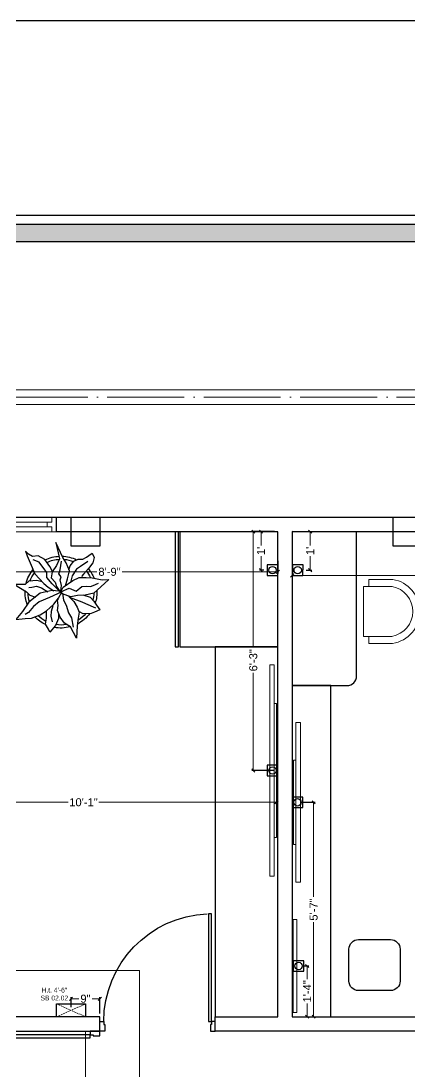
# Model space of a CAD drawing. Header units: millimetres. Extents: x 56222 to 3066687, y -650199 to -121287.
# Drawn here: x 149540 to 149661.3, y -179709.5 to -179381.5 of the extents above; entities that cross this region are included whole.
import ezdxf

# ---------------------------------------------------------------- set-up
doc = ezdxf.new("R2010")
doc.units = ezdxf.units.MM
doc.header["$MEASUREMENT"] = 0
doc.header["$PDMODE"] = 35
for name, pattern in [('ACAD_ISO04W100', [30, 24, -3, 0, -3]), ('DASHED', [0.75, 0.5, -0.25]), ('DASHED2', [0.375, 0.25, -0.125])]:
    doc.linetypes.add(name, pattern=pattern)
doc.layers.get('Defpoints').update_dxf_attribs({"color": 220})
for name, color, linetype in [('AR DOOR', 40, 'Continuous'), ('AR ELE-5', 134, 'Continuous'), ('GROUND FLOOR  ( Text )', 251, 'Continuous')]:
    doc.layers.add(name, color=color, linetype=linetype)
for name, color, linetype, lineweight in [('COLUMN', 1, 'Continuous', 30), ('dim05', 1, 'Continuous', 13), ('el', 7, 'Continuous', 20), ('ELEC-wires', 1, 'DASHED2', 13), ('Electrical', 84, 'Continuous', 30), ('ELEVATION ( SPIRAL STAIR )', 250, 'Continuous', 9), ('FURNITURE', 32, 'Continuous', 9), ('GROUND FLOOR', 7, 'Continuous', 9), ('NAME PLATE', 7, 'Continuous', 25), ('SECOND FLOOR', 7, 'Continuous', 9), ('SECOND FLOOR  ( PLINE )', 251, 'Continuous', 30), ('wall', 7, 'Continuous', 30), ('XX~SLAB ( BEAM )~ ( DIM )', 7, 'Continuous', 9)]:
    doc.layers.add(name, color=color, linetype=linetype, lineweight=lineweight)
doc.layers.add('XX~SLAB ( PLINE )', color=251, linetype='Continuous', plot=False)
doc.styles.add('Arial', font='arial.ttf')
doc.styles.get("Standard").update_dxf_attribs({"font": 'arial.ttf', "height": 6})
doc.dimstyles.new('ISO-25', dxfattribs={"dimtxt": 2.5, "dimasz": 1, "dimexe": 0.5, "dimexo": 1, "dimtad": 0, "dimdec": 1, "dimlunit": 4, "dimtxsty": 'Standard', "dimblk": 'OBLIQUE', "dimcen": 2.5, "dimclrd": 1, "dimclre": 1, "dimclrt": 5, "dimadec": 0, "dimazin": 0, "dimtfac": 1, "dimtdec": 1, "dimtmove": 0, "dimatfit": 3, "dimfxl": 1, "dimlwd": -1, "dimarcsym": 0})

# ---------------------------------------------------------------- blocks, each defined once
blk = doc.blocks.new('LAYOUT FILE')
at = {"layer": 'NAME PLATE', "true_color": 0xd39e00}
h = blk.add_hatch(color=42, dxfattribs=at)
h.paths.add_polyline_path([(3346889.83, -513806.18), (3346889.83, -514260.7), (3347535.56, -514260.7), (3347535.56, -513806.18)])
h.paths.add_polyline_path([(3346894.36, -513810.71), (3347531.03, -513810.71), (3347531.03, -514256.17), (3346894.36, -514256.17)], flags=16)
at = {"layer": 'NAME PLATE', "color": 42, "true_color": 0xd39e00}
for points in [[(3346887.56, -513803.91), (3347537.83, -513803.91), (3347537.83, -514262.96), (3346887.56, -514262.96)], [(3346889.83, -513806.18), (3347535.56, -513806.18), (3347535.56, -514260.7), (3346889.83, -514260.7)], [(3346894.36, -513810.71), (3347531.03, -513810.71), (3347531.03, -514256.17), (3346894.36, -514256.17)]]:
    blk.add_lwpolyline(points, close=True, dxfattribs=at)
blk = doc.blocks.new('*U255')
for points in [[(0, 0), (0, 1120), (-30, 1120), (-30, 0)], [(40, 0), (0, 0), (0, -30), (-10, -30), (-10, -100), (40, -100)], [(-1160, 0), (-1120, 0), (-1120, -30), (-1110, -30), (-1110, -100), (-1160, -100)]]:
    blk.add_lwpolyline(points, close=True)
at = {"layer": 'AR ELE-5', "linetype": 'ByBlock', "ltscale": 15}
blk.add_arc((2, -1), 1122, 92.373, 179.9653, dxfattribs=at)
blk = doc.blocks.new('*U256')
for points in [[(-1160, 0), (-1120, 0), (-1120, 30), (-1110, 30), (-1110, 100), (-1160, 100)], [(0, 0), (0, -1120), (-30, -1120), (-30, 0)], [(40, 0), (0, 0), (0, 30), (-10, 30), (-10, 100), (40, 100)]]:
    blk.add_lwpolyline(points, close=True)
at = {"layer": 'AR ELE-5', "linetype": 'ByBlock', "ltscale": 15}
blk.add_arc((2, 1), 1122, 180.0347, 267.627, dxfattribs=at)
blk = doc.blocks.new('ARPLS010')
at = {"linetype": 'ByBlock'}
for p, q in [((0.121, 0.605), (-0.013, 0.459)), ((0.179, 0.666), (0.121, 0.605)), ((0.174, 0.573), (0.179, 0.666)), ((-0.278, 0.467), (-0.295, 0.42)), ((-0.248, 0.54), (-0.278, 0.467)), ((-0.182, 0.493), (-0.248, 0.54)), ((-0.222, 0.484), (-0.164, 0.347)), ((-0.125, 0.459), (-0.182, 0.493)), ((-0.072, 0.404), (-0.125, 0.459)), ((-0.013, 0.459), (-0.044, 0.336)), ((0.077, 0.412), (0.091, 0.447)), ((0.091, 0.447), (0.125, 0.522)), ((0.2, 0.432), (0.174, 0.573)), ((0.409, 0.44), (0.33, 0.38)), ((0.484, 0.459), (0.409, 0.44)), ((0.542, 0.434), (0.484, 0.459)), ((-0.295, 0.42), (-0.302, 0.309)), ((-0.302, 0.309), (-0.276, 0.258)), ((-0.164, 0.347), (-0.139, 0.295)), ((-0.139, 0.295), (-0.08, 0.131)), ((-0.038, 0.302), (-0.072, 0.404)), ((-0.044, 0.336), (-0.049, 0.232)), ((0.082, 0.358), (0.077, 0.412)), ((0.08, 0.288), (0.082, 0.358)), ((0.203, 0.352), (0.2, 0.432)), ((0.204, 0.254), (0.203, 0.352)), ((0.252, 0.313), (0.216, 0.287)), ((0.33, 0.38), (0.252, 0.313)), ((0.425, 0.373), (0.356, 0.269)), ((0.459, 0.303), (0.485, 0.354)), ((0.459, 0.236), (0.459, 0.303)), ((0.485, 0.354), (0.533, 0.42)), ((0.533, 0.42), (0.542, 0.434)), ((-0.469, 0.226), (-0.643, 0.216)), ((-0.643, 0.216), (-0.485, 0.134)), ((-0.359, 0.148), (-0.49, 0.172)), ((-0.362, 0.24), (-0.469, 0.226)), ((-0.278, 0.254), (-0.362, 0.24)), ((-0.287, 0.106), (-0.359, 0.148)), ((-0.21, 0.227), (-0.278, 0.254)), ((-0.132, 0.18), (-0.21, 0.227)), ((-0.063, 0.111), (-0.132, 0.18)), ((-0.049, 0.232), (-0.065, 0.135)), ((0.015, 0.209), (0.08, 0.288)), ((0.056, 0.114), (0.015, 0.209)), ((0.068, 0.032), (0.16, 0.165)), ((0.227, 0.157), (0.132, 0.131)), ((0.16, 0.165), (0.204, 0.254)), ((0.318, 0.213), (0.227, 0.157)), ((0.356, 0.269), (0.318, 0.213)), ((0.368, 0.128), (0.432, 0.176)), ((0.432, 0.176), (0.459, 0.236)), ((-0.485, 0.134), (-0.433, 0.051)), ((-0.433, 0.051), (-0.349, -0.011)), ((-0.18, 0.073), (-0.287, 0.106)), ((-0.111, 0.036), (-0.18, 0.073)), ((-0.013, 0.022), (-0.111, 0.036)), ((-0.084, -0.034), (0.007, 0.018)), ((0.003, 0.011), (-0.076, -0.16)), ((-0.065, 0.135), (-0.024, 0.018)), ((-0.024, 0.018), (0.009, 0.005)), ((0.006, -0.002), (0.068, 0.032)), ((0.007, 0.018), (0.02, -0.121)), ((0.009, 0.005), (0.056, 0.114)), ((0.017, -0.002), (0.091, 0.009)), ((0.088, 0.065), (0.187, 0.091)), ((0.091, 0.009), (0.173, -0.011)), ((0.173, -0.011), (0.212, 0.004)), ((0.187, 0.091), (0.297, 0.116)), ((0.212, 0.004), (0.252, -0.03)), ((0.297, 0.116), (0.408, 0.071)), ((0.309, 0.109), (0.368, 0.128)), ((0.309, -0.01), (0.43, 0.006)), ((0.408, 0.071), (0.482, 0.024)), ((0.482, 0.024), (0.689, -0.072)), ((-0.464, -0.073), (-0.558, -0.152)), ((-0.366, -0.036), (-0.464, -0.073)), ((-0.336, -0.142), (-0.413, -0.121)), ((-0.306, -0.033), (-0.366, -0.036)), ((-0.349, -0.011), (-0.256, -0.05)), ((-0.269, -0.135), (-0.336, -0.142)), ((-0.193, -0.113), (-0.269, -0.135)), ((-0.259, -0.2), (-0.168, -0.1)), ((-0.256, -0.05), (-0.185, -0.038)), ((-0.185, -0.038), (-0.114, -0.046)), ((-0.168, -0.1), (-0.084, -0.034)), ((-0.114, -0.046), (-0.093, -0.036)), ((0.02, -0.121), (-0.017, -0.291)), ((0.01, -0.014), (0.017, -0.002)), ((0.078, -0.064), (0.01, -0.014)), ((0.016, -0.023), (0.116, -0.122)), ((0.07, -0.179), (0.018, -0.1)), ((0.138, -0.083), (0.078, -0.064)), ((0.116, -0.122), (0.201, -0.195)), ((0.197, -0.135), (0.138, -0.083)), ((0.283, -0.123), (0.197, -0.135)), ((0.252, -0.03), (0.309, -0.01)), ((0.277, -0.114), (0.357, -0.156)), ((0.37, -0.064), (0.283, -0.123)), ((0.462, -0.021), (0.37, -0.064)), ((0.689, -0.072), (0.462, -0.021)), ((-0.558, -0.152), (-0.517, -0.172)), ((-0.517, -0.172), (-0.447, -0.216)), ((-0.447, -0.216), (-0.363, -0.202)), ((-0.363, -0.202), (-0.263, -0.2)), ((-0.363, -0.408), (-0.318, -0.29)), ((-0.318, -0.29), (-0.259, -0.2)), ((-0.017, -0.291), (-0.141, -0.446)), ((-0.076, -0.16), (-0.138, -0.304)), ((0.059, -0.27), (0.005, -0.185)), ((0.08, -0.342), (0.059, -0.27)), ((0.121, -0.239), (0.07, -0.179)), ((0.184, -0.299), (0.121, -0.239)), ((0.141, -0.261), (0.16, -0.336)), ((0.201, -0.195), (0.272, -0.198)), ((0.272, -0.198), (0.311, -0.225)), ((0.311, -0.225), (0.415, -0.304)), ((0.357, -0.156), (0.455, -0.226)), ((0.455, -0.226), (0.503, -0.317)), ((-0.368, -0.496), (-0.363, -0.408)), ((-0.199, -0.38), (-0.287, -0.45)), ((-0.138, -0.304), (-0.199, -0.38)), ((-0.042, -0.432), (-0.071, -0.352)), ((0.002, -0.48), (-0.042, -0.432)), ((0.064, -0.446), (0.066, -0.407)), ((0.066, -0.407), (0.08, -0.342)), ((0.16, -0.336), (0.15, -0.445)), ((0.252, -0.362), (0.184, -0.299)), ((0.376, -0.416), (0.252, -0.362)), ((0.502, -0.472), (0.376, -0.416)), ((0.415, -0.304), (0.447, -0.388)), ((0.503, -0.317), (0.494, -0.398)), ((0.494, -0.398), (0.528, -0.452)), ((-0.382, -0.625), (-0.368, -0.496)), ((-0.269, -0.533), (-0.382, -0.625)), ((-0.287, -0.45), (-0.314, -0.498)), ((-0.141, -0.446), (-0.269, -0.533)), ((0.104, -0.646), (0.002, -0.48)), ((0.106, -0.5), (0.104, -0.646)), ((0.15, -0.445), (0.106, -0.5)), ((0.567, -0.494), (0.502, -0.472)), ((0.528, -0.452), (0.567, -0.494))]:
    blk.add_line(p, q, dxfattribs=at)
for radius, start, end in [(0.5, 87.2367, 107.9154), (0.458, 91.6596, 104.0784), (0.5, 49.0791, 67.0324), (0.5, 126.2799, 152.7042), (0.458, 130.7647, 148.9789), (0.458, 49.8461, 63.9764), (0.458, 5.0517, 21.9108), (0.5, 1.3782, 25.7565), (0.5, 164.9216, 191.0302), (0.458, 169.9629, 188.6517), (0.458, 334.5625, 357.1532), (0.5, 333.6991, 357.5577), (0.5, 205.1623, 226.3204), (0.458, 207.232, 224.0819), (0.458, 252.8522, 267.711), (0.5, 283.5324, 308.8712), (0.458, 289.266, 306.1107), (0.5, 249.553, 272.4234)]:
    blk.add_arc((0, 0), radius, start, end, dxfattribs=at)
blk = doc.blocks.new('6616')
at = {"color": 242, "linetype": 'DASHED', "true_color": 0xcd2027}
for p, q in [((386784.79, -36915.77), (386775.78, -36911.78)), ((386784.79, -36911.78), (386775.78, -36915.77))]:
    blk.add_line(p, q, dxfattribs=at)
at = {"layer": 'ELEC-wires', "color": 5, "linetype": 'ByBlock', "lineweight": 30, "ltscale": 4}
blk.add_lwpolyline([(386775.78, -36911.78), (386784.79, -36911.78), (386784.79, -36915.77), (386775.78, -36915.77)], close=True, dxfattribs=at)
blk = doc.blocks.new('_Oblique')
at = {"layer": 'wall', "color": 0, "lineweight": -2}
blk.add_line((-0.5, -0.5), (0.5, 0.5), dxfattribs=at)
blk = doc.blocks.new('*D1141')
at = {"layer": 'Defpoints', "color": 0, "lineweight": 30, "transparency": 16777216}
for p in [(149564.59, -179686.91), (149555.59, -179690.52, -0.13), (149564.59, -179692.51, -0.13)]:
    blk.add_point(p, dxfattribs=at)
at = {"layer": 'dim05', "color": 1, "linetype": 'Continuous', "lineweight": -2, "transparency": 16777216}
for p, q in [((149555.59, -179689.52), (149555.59, -179686.41)), ((149564.59, -179691.51), (149564.59, -179686.41))]:
    blk.add_line(p, q, dxfattribs=at)
at = {"layer": 'dim05', "color": 1, "linetype": 'Continuous', "transparency": 16777216}
for p, q in [((149555.59, -179686.91), (149558.03, -179686.91)), ((149564.59, -179686.91), (149562.15, -179686.91))]:
    blk.add_line(p, q, dxfattribs=at)
at = {"layer": 'dim05', "color": 1, "transparency": 16777216, "rotation": 180}
blk.add_blockref('_Oblique', (149555.59, -179686.91), dxfattribs=at)
at = {"layer": 'dim05', "color": 1, "transparency": 16777216}
blk.add_blockref('_Oblique', (149564.59, -179686.91), dxfattribs=at)
at = {"layer": 'dim05', "color": 5, "lineweight": 25, "transparency": 16777216, "insert": (149560.09, -179686.91), "char_height": 2.5, "attachment_point": 5, "style": 'Arial'}
blk.add_mtext('9"', dxfattribs=at)
blk = doc.blocks.new('*D1142')
at = {"layer": 'Defpoints', "color": 0, "lineweight": 30, "transparency": 16777216}
for p in [(149620.09, -179541.01, -0.13), (149612.45, -179615.61), (149620.09, -179615.61, -0.13)]:
    blk.add_point(p, dxfattribs=at)
at = {"layer": 'dim05', "color": 1, "linetype": 'Continuous', "lineweight": -2, "transparency": 16777216}
for p, q in [((149619.09, -179541.01), (149611.95, -179541.01)), ((149619.09, -179615.61), (149611.95, -179615.61))]:
    blk.add_line(p, q, dxfattribs=at)
at = {"layer": 'dim05', "color": 1, "linetype": 'Continuous', "transparency": 16777216}
for p, q in [((149612.45, -179541.01), (149612.45, -179577.23)), ((149612.45, -179615.61), (149612.45, -179585.14))]:
    blk.add_line(p, q, dxfattribs=at)
at = {"layer": 'dim05', "color": 1, "transparency": 16777216}
for p, rotation in [((149612.45, -179541.01), 90), ((149612.45, -179615.61), 270)]:
    blk.add_blockref('_Oblique', p, dxfattribs=dict(at, rotation=rotation))
at = {"layer": 'dim05', "color": 5, "lineweight": 25, "transparency": 16777216, "insert": (149612.45, -179581.18), "char_height": 2.5, "attachment_point": 5, "rotation": 90, "style": 'Arial'}
blk.add_mtext('6\'-3"', dxfattribs=at)
blk = doc.blocks.new('*D1121')
at = {"layer": 'Defpoints', "color": 0, "lineweight": 30, "transparency": 16777216}
for p in [(149620.09, -179541.01, -0.13), (149614.86, -179553.02), (149616.77, -179553.02, -0.13)]:
    blk.add_point(p, dxfattribs=at)
at = {"layer": 'dim05', "color": 1, "linetype": 'Continuous', "lineweight": -2, "transparency": 16777216}
for p, q in [((149619.09, -179541.01), (149614.36, -179541.01)), ((149615.77, -179553.02), (149614.36, -179553.02))]:
    blk.add_line(p, q, dxfattribs=at)
at = {"layer": 'dim05', "color": 1, "linetype": 'Continuous', "transparency": 16777216}
for p, q in [((149614.86, -179541.01), (149614.86, -179545.36)), ((149614.86, -179553.02), (149614.86, -179548.67))]:
    blk.add_line(p, q, dxfattribs=at)
at = {"layer": 'dim05', "color": 1, "transparency": 16777216}
for p, rotation in [((149614.86, -179541.01), 90), ((149614.86, -179553.02), 270)]:
    blk.add_blockref('_Oblique', p, dxfattribs=dict(at, rotation=rotation))
at = {"layer": 'dim05', "color": 5, "lineweight": 25, "transparency": 16777216, "insert": (149614.86, -179547.02), "char_height": 2.5, "attachment_point": 5, "rotation": 90, "style": 'Arial'}
blk.add_mtext("1'", dxfattribs=at)
blk = doc.blocks.new('*D1175')
at = {"layer": 'Defpoints', "color": 0, "lineweight": 30, "transparency": 16777216}
for p in [(149626.58, -179676.66, -0.13), (149626.58, -179692.51, -0.13), (149629.26, -179692.51)]:
    blk.add_point(p, dxfattribs=at)
at = {"layer": 'dim05', "color": 1, "linetype": 'Continuous', "lineweight": -2, "transparency": 16777216}
for p, q in [((149627.58, -179676.66), (149629.76, -179676.66)), ((149627.58, -179692.51), (149629.76, -179692.51))]:
    blk.add_line(p, q, dxfattribs=at)
at = {"layer": 'dim05', "color": 1, "linetype": 'Continuous', "transparency": 16777216}
for p, q in [((149629.26, -179676.66), (149629.26, -179680.76)), ((149629.26, -179692.51), (149629.26, -179688.42))]:
    blk.add_line(p, q, dxfattribs=at)
at = {"layer": 'dim05', "color": 1, "transparency": 16777216}
for p, rotation in [((149629.26, -179676.66), 90), ((149629.26, -179692.51), 270)]:
    blk.add_blockref('_Oblique', p, dxfattribs=dict(at, rotation=rotation))
at = {"layer": 'dim05', "color": 5, "lineweight": 25, "transparency": 16777216, "insert": (149629.26, -179684.59), "char_height": 2.5, "attachment_point": 5, "rotation": 90, "style": 'Arial'}
blk.add_mtext('1\'-4"', dxfattribs=at)
blk = doc.blocks.new('*D1176')
at = {"layer": 'Defpoints', "color": 0, "lineweight": 30, "transparency": 16777216}
for p in [(149626.25, -179625.55, -0.13), (149627.58, -179692.51), (149631.29, -179692.51)]:
    blk.add_point(p, dxfattribs=at)
at = {"layer": 'dim05', "color": 1, "linetype": 'Continuous', "lineweight": -2, "transparency": 16777216}
for p, q in [((149627.25, -179625.55), (149631.79, -179625.55)), ((149628.58, -179692.51), (149631.79, -179692.51))]:
    blk.add_line(p, q, dxfattribs=at)
at = {"layer": 'dim05', "color": 1, "linetype": 'Continuous', "transparency": 16777216}
for p, q in [((149631.29, -179625.55), (149631.29, -179655.08)), ((149631.29, -179692.51), (149631.29, -179662.98))]:
    blk.add_line(p, q, dxfattribs=at)
at = {"layer": 'dim05', "color": 1, "transparency": 16777216}
for p, rotation in [((149631.29, -179625.55), 90), ((149631.29, -179692.51), 270)]:
    blk.add_blockref('_Oblique', p, dxfattribs=dict(at, rotation=rotation))
at = {"layer": 'dim05', "color": 5, "lineweight": 25, "transparency": 16777216, "insert": (149631.29, -179659.03), "char_height": 2.5, "attachment_point": 5, "rotation": 90, "style": 'Arial'}
blk.add_mtext('5\'-7"', dxfattribs=at)
blk = doc.blocks.new('*D1177')
at = {"layer": 'Defpoints', "color": 0, "lineweight": 30, "transparency": 16777216}
for p in [(149627.97, -179541.01, -0.13), (149630.2, -179541.01), (149627.97, -179553.01, -0.13)]:
    blk.add_point(p, dxfattribs=at)
at = {"layer": 'dim05', "color": 1, "linetype": 'Continuous', "lineweight": -2, "transparency": 16777216}
for p, q in [((149628.97, -179541.01), (149630.7, -179541.01)), ((149628.97, -179553.01), (149630.7, -179553.01))]:
    blk.add_line(p, q, dxfattribs=at)
at = {"layer": 'dim05', "color": 1, "linetype": 'Continuous', "transparency": 16777216}
for p, q in [((149630.2, -179541.01), (149630.2, -179545.35)), ((149630.2, -179553.01), (149630.2, -179548.67))]:
    blk.add_line(p, q, dxfattribs=at)
at = {"layer": 'dim05', "color": 1, "transparency": 16777216}
for p, rotation in [((149630.2, -179541.01), 90), ((149630.2, -179553.01), 270)]:
    blk.add_blockref('_Oblique', p, dxfattribs=dict(at, rotation=rotation))
at = {"layer": 'dim05', "color": 5, "lineweight": 25, "transparency": 16777216, "insert": (149630.2, -179547.01), "char_height": 2.5, "attachment_point": 5, "rotation": 90, "style": 'Arial'}
blk.add_mtext("1'", dxfattribs=at)
blk = doc.blocks.new('*D1184')
at = {"layer": 'Defpoints', "color": 0, "lineweight": 30, "transparency": 16777216}
for p in [(149499.2, -179619.21, -0.13), (149619.71, -179619.21, -0.13), (149619.71, -179625.55)]:
    blk.add_point(p, dxfattribs=at)
at = {"layer": 'dim05', "color": 1, "linetype": 'Continuous', "lineweight": -2, "transparency": 16777216}
for p, q in [((149499.2, -179620.21), (149499.2, -179626.05)), ((149619.71, -179620.21), (149619.71, -179626.05))]:
    blk.add_line(p, q, dxfattribs=at)
at = {"layer": 'dim05', "color": 1, "linetype": 'Continuous', "transparency": 16777216}
for p, q in [((149499.2, -179625.55), (149554.65, -179625.55)), ((149619.71, -179625.55), (149564.26, -179625.55))]:
    blk.add_line(p, q, dxfattribs=at)
at = {"layer": 'dim05', "color": 1, "transparency": 16777216, "rotation": 180}
blk.add_blockref('_Oblique', (149499.2, -179625.55), dxfattribs=at)
at = {"layer": 'dim05', "color": 1, "transparency": 16777216}
blk.add_blockref('_Oblique', (149619.71, -179625.55), dxfattribs=at)
at = {"layer": 'dim05', "color": 5, "lineweight": 25, "transparency": 16777216, "insert": (149559.46, -179625.55), "char_height": 2.5, "attachment_point": 5, "style": 'Arial'}
blk.add_mtext('10\'-1"', dxfattribs=at)
blk = doc.blocks.new('*D1197')
at = {"layer": 'Defpoints', "color": 0, "lineweight": 30, "transparency": 16777216}
for p in [(149624.59, -179550.14, -0.13), (149708.59, -179551.01, -0.13), (149708.59, -179554.69)]:
    blk.add_point(p, dxfattribs=at)
at = {"layer": 'dim05', "color": 1, "linetype": 'Continuous', "lineweight": -2, "transparency": 16777216}
for p, q in [((149624.59, -179551.14), (149624.59, -179555.19)), ((149708.59, -179552.01), (149708.59, -179555.19))]:
    blk.add_line(p, q, dxfattribs=at)
at = {"layer": 'dim05', "color": 1, "linetype": 'Continuous', "transparency": 16777216}
for p, q in [((149624.59, -179554.69), (149664.82, -179554.69)), ((149708.59, -179554.69), (149668.35, -179554.69))]:
    blk.add_line(p, q, dxfattribs=at)
at = {"layer": 'dim05', "color": 1, "transparency": 16777216, "rotation": 180}
blk.add_blockref('_Oblique', (149624.59, -179554.69), dxfattribs=at)
at = {"layer": 'dim05', "color": 1, "transparency": 16777216}
blk.add_blockref('_Oblique', (149708.59, -179554.69), dxfattribs=at)
at = {"layer": 'dim05', "color": 5, "lineweight": 25, "transparency": 16777216, "insert": (149666.59, -179554.69), "char_height": 2.5, "attachment_point": 5, "style": 'Arial'}
blk.add_mtext("7'", dxfattribs=at)
blk = doc.blocks.new('*D1199')
at = {"layer": 'Defpoints', "color": 0, "lineweight": 30, "transparency": 16777216}
for p in [(149515.09, -179549.14, -0.13), (149620.09, -179549.14, -0.13), (149620.09, -179553.56)]:
    blk.add_point(p, dxfattribs=at)
at = {"layer": 'dim05', "color": 1, "linetype": 'Continuous', "lineweight": -2, "transparency": 16777216}
for p, q in [((149515.09, -179550.14), (149515.09, -179554.06)), ((149620.09, -179550.14), (149620.09, -179554.06))]:
    blk.add_line(p, q, dxfattribs=at)
at = {"layer": 'dim05', "color": 1, "linetype": 'Continuous', "transparency": 16777216}
for p, q in [((149515.09, -179553.56), (149563.64, -179553.56)), ((149620.09, -179553.56), (149571.54, -179553.56))]:
    blk.add_line(p, q, dxfattribs=at)
at = {"layer": 'dim05', "color": 1, "transparency": 16777216, "rotation": 180}
blk.add_blockref('_Oblique', (149515.09, -179553.56), dxfattribs=at)
at = {"layer": 'dim05', "color": 1, "transparency": 16777216}
blk.add_blockref('_Oblique', (149620.09, -179553.56), dxfattribs=at)
at = {"layer": 'dim05', "color": 5, "lineweight": 25, "transparency": 16777216, "insert": (149567.59, -179553.56), "char_height": 2.5, "attachment_point": 5, "style": 'Arial'}
blk.add_mtext('8\'-9"', dxfattribs=at)

msp = doc.modelspace()

# ---------------------------------------------------------------- linework, layer by layer
at = {"lineweight": 9, "elevation": -0.1256}
for points in [[(149627.1734, -179600.6321), (149625.7267, -179600.6321), (149625.7267, -179650.4677), (149627.1734, -179650.4677)], [(149625.7267, -179612.3314), (149624.9608, -179612.3314), (149624.9608, -179638.7683), (149625.7267, -179638.7683)]]:
    msp.add_lwpolyline(points, close=True, dxfattribs=at)
at = {"layer": 'COLUMN', "elevation": -0.1256}
for points in [[(149555.5891, -179536.5131), (149564.5891, -179536.5131), (149564.5891, -179545.5131), (149555.5891, -179545.5131)], [(149656.0891, -179536.5131), (149665.0891, -179536.5131), (149665.0891, -179545.5131), (149656.0891, -179545.5131)]]:
    msp.add_lwpolyline(points, close=True, dxfattribs=at)
at = {"layer": 'ELEVATION ( SPIRAL STAIR )', "color": 5, "elevation": -0.1256}
msp.add_lwpolyline([(149624.9156, -179691.211), (149626.0722, -179691.211), (149626.0722, -179662.1121), (149624.9156, -179662.1121)], close=True, dxfattribs=at)
at = {"layer": 'FURNITURE'}
for p, q in [((149648.5103, -179558.1752, -0.1256), (149646.8249, -179558.1666, -0.1256)), ((149651.6829, -179558.1666, -0.1256), (149655.5905, -179558.1666, -0.1256))]:
    msp.add_line(p, q, dxfattribs=at)
at = {"layer": 'FURNITURE', "lineweight": 30, "elevation": -0.1256}
for points in [[(149588.0852, -179576.9317), (149589.1026, -179576.9317), (149589.1026, -179541.0131), (149588.0852, -179541.0131)], [(149620.0894, -179541.0131), (149589.5347, -179541.0131), (149589.5347, -179576.9317), (149620.0894, -179576.9317)], [(149600.5891, -179692.4999), (149620.0889, -179692.4999), (149620.0889, -179576.9317), (149600.5891, -179576.9317)], [(149636.636, -179589.0987), (149624.5891, -179589.0987), (149624.5891, -179692.5131), (149636.636, -179692.5131)]]:
    msp.add_lwpolyline(points, close=True, dxfattribs=at)
msp.add_lwpolyline([(149641.6829, -179589.1037, 0.41421356), (149644.6829, -179586.1037), (149644.6829, -179541.0181), (149624.5891, -179541.0082), (149624.5891, -179589.0938), (149641.6829, -179589.1037)], format="xyb", dxfattribs=at)
at = {"layer": 'FURNITURE', "elevation": -0.1256, "flags": 128}
for points in [[(149648.5103, -179573.7088), (149648.5103, -179575.9334), (149655.8924, -179575.9334, 0.85361338), (149655.9438, -179555.9334), (149648.5103, -179555.9334), (149648.5103, -179558.1579)], [(149650.7325, -179573.7088), (149648.5103, -179573.7088), (149655.709, -179573.7111, 0.83575836), (149655.7544, -179558.1556), (149650.7325, -179558.1556), (149648.5103, -179558.1556)]]:
    msp.add_lwpolyline(points, format="xyb", dxfattribs=at)
at = {"layer": 'FURNITURE', "elevation": -0.1256}
msp.add_lwpolyline([(149646.8249, -179558.1666), (149646.8249, -179573.7174), (149648.5103, -179573.7088)], dxfattribs=at)
at = {"layer": 'FURNITURE', "lineweight": 30, "elevation": -0.1256}
msp.add_lwpolyline([(149645.295, -179668.408), (149655.2632, -179668.408, -0.41421356), (149658.2632, -179671.408), (149658.2632, -179681.3641, -0.41421356), (149655.2632, -179684.3641), (149645.295, -179684.3641, -0.41421356), (149642.295, -179681.3641), (149642.295, -179671.408, -0.41421356)], format="xyb", close=True, dxfattribs=at)
at = {"layer": 'GROUND FLOOR'}
for p, q in [((149301.3391, -179496.7631, -0.1256), (149801.5891, -179496.7631, -0.1256)), ((149305.8391, -179501.2631, -0.1256), (149801.5891, -179501.2631, -0.1256))]:
    msp.add_line(p, q, dxfattribs=at)
at = {"layer": 'GROUND FLOOR', "color": 1, "linetype": 'ACAD_ISO04W100', "elevation": -0.1256}
msp.add_lwpolyline([(149801.5891, -179499.0131), (149303.5891, -179499.0131), (149303.5891, -179961.5131), (149801.5891, -179961.5131)], dxfattribs=at)
at = {"layer": 'GROUND FLOOR  ( Text )', "lineweight": 0, "ltscale": 10}
msp.add_lwpolyline([(149390.0028, -179678.0756), (149576.9623, -179678.0756), (149576.9623, -179862.8741), (149390.0028, -179862.8741)], close=True, dxfattribs=at)
at = {"layer": 'SECOND FLOOR'}
for p, q in [((149401.0891, -179536.5131, -0.1256), (149801.5891, -179536.5131, -0.1256)), ((149551.0891, -179536.5131, -0.1256), (149551.0891, -179541.0131, -0.1256)), ((149410.0891, -179541.0131, -0.1256), (149620.0891, -179541.0131, -0.1256)), ((149620.0891, -179541.0131, -0.1256), (149620.0891, -179692.5131, -0.1256)), ((149624.5891, -179541.0131, -0.1256), (149792.5891, -179541.0131, -0.1256)), ((149624.5891, -179692.5131, -0.1256), (149624.5891, -179541.0131, -0.1256)), ((149527.0891, -179692.5131, -0.1256), (149564.5891, -179692.5131, -0.1256)), ((149564.5891, -179697.0131, -0.1256), (149564.5891, -179692.5131, -0.1256)), ((149410.0891, -179697.0131, -0.1256), (149564.5891, -179697.0131, -0.1256)), ((149560.0891, -179847.0131, -0.1256), (149560.0891, -179697.0131, -0.1256)), ((149620.0891, -179697.0131, -0.1256), (149624.5891, -179697.0131, -0.1256))]:
    msp.add_line(p, q, dxfattribs=at)
at = {"layer": 'SECOND FLOOR', "elevation": -0.1256}
msp.add_lwpolyline([(149551.0891, -179536.5131), (149549.5891, -179536.5131), (149549.5891, -179538.0131), (149548.0891, -179538.0131), (149548.0891, -179539.5131), (149482.0891, -179539.5131), (149482.0891, -179538.0131), (149480.5891, -179538.0131), (149480.5891, -179536.5131), (149479.0891, -179536.5131), (149479.0891, -179541.0131), (149480.5891, -179541.0131), (149480.5891, -179539.5131), (149482.0891, -179539.5131), (149482.0891, -179538.0131), (149548.0891, -179538.0131), (149548.0891, -179539.5131), (149549.5891, -179539.5131), (149549.5891, -179541.0131), (149551.0891, -179541.0131), (149551.0891, -179536.5131), (149479.0891, -179536.5131), (149479.0891, -179541.0131), (149551.0891, -179541.0131)], close=True, dxfattribs=at)
at = {"layer": 'SECOND FLOOR  ( PLINE )', "elevation": -0.1256}
for points in [[(149620.0891, -179697.0131), (149600.5891, -179697.0131), (149600.5891, -179692.5131), (149620.0891, -179692.5131), (149620.0891, -179541.0131), (149551.0891, -179541.0131), (149551.0891, -179536.5131), (149696.5884, -179536.5131), (149696.5884, -179541.0131), (149624.5891, -179541.0131), (149624.5891, -179692.5131), (149666.5891, -179692.5131), (149666.5891, -179697.0131), (149624.5891, -179697.0131)], [(149564.5891, -179692.5131), (149527.0891, -179692.5131), (149527.0891, -179697.0131), (149564.5891, -179697.0131)]]:
    msp.add_lwpolyline(points, close=True, dxfattribs=at)
at = {"layer": 'XX~SLAB ( BEAM )~ ( DIM )', "color": 3, "lineweight": 30}
msp.add_lwpolyline([(150043.8659, -179381.5104), (147260.9808, -179381.5104), (147260.9808, -180034.5679), (150043.8659, -180034.5679)], close=True, dxfattribs=at)
at = {"layer": 'XX~SLAB ( BEAM )~ ( DIM )', "color": 6, "lineweight": 30, "elevation": -0.1256}
for points in [[(149616.7621, -179554.6726), (149620.0808, -179554.6726), (149620.098, -179551.3624), (149616.7792, -179551.3624)], [(149624.6423, -179554.6633), (149627.961, -179554.6633), (149627.9782, -179551.3531), (149624.6595, -179551.3531)], [(149616.7616, -179617.2627), (149620.0803, -179617.2627), (149620.0975, -179613.9525), (149616.7788, -179613.9525)], [(149624.5806, -179627.205), (149627.8993, -179627.205), (149627.9165, -179623.8948), (149624.5977, -179623.8948)], [(149624.9071, -179678.3166), (149628.2258, -179678.3166), (149628.243, -179675.0064), (149624.9242, -179675.0064)]]:
    msp.add_lwpolyline(points, close=True, dxfattribs=at)
at = {"layer": 'XX~SLAB ( BEAM )~ ( DIM )', "elevation": -0.1256}
for points in [[(149617.6198, -179582.6418), (149619.0165, -179582.6418), (149619.0165, -179648.5734), (149617.6198, -179648.5734)], [(149619.0165, -179594.6418), (149619.7148, -179594.6418), (149619.7148, -179636.5734), (149619.0165, -179636.5734)]]:
    msp.add_lwpolyline(points, close=True, dxfattribs=at)
at = {"layer": 'XX~SLAB ( BEAM )~ ( DIM )', "color": 6, "lineweight": 30}
for centre in [(149618.4343, -179553.0175, -0.1256), (149626.3146, -179553.0082, -0.1256), (149618.4338, -179615.6076, -0.1256), (149626.2528, -179625.5499, -0.1256), (149626.5793, -179676.6615, -0.1256)]:
    msp.add_circle(centre, 1.1551, dxfattribs=at)
at = {"layer": 'XX~SLAB ( PLINE )', "elevation": -0.1256}
msp.add_lwpolyline([(149396.5891, -179536.5131), (149801.5892, -179536.5131), (149801.5892, -179847.0131), (149792.5891, -179847.0131), (149772.7845, -179847.0131), (149732.4474, -179847.0131), (149707.0891, -179847.0131), (149560.0891, -179847.0131), (149486.8456, -179847.0131), (149396.5891, -179847.0131)], close=True, dxfattribs=at)

# ---------------------------------------------------------------- block references
at = {"xscale": -22.43806280742462, "yscale": 22.43806280742462, "zscale": 22.43806280742462, "rotation": 269.893550954013}
msp.add_blockref('ARPLS010', (149552.4447, -179559.8897, -0.1256), dxfattribs=at)
at = {"layer": 'AR DOOR', "linetype": 'ByBlock', "lineweight": -2, "extrusion": (0, 0, -1), "yscale": 0.02999999999996949, "zscale": -0.02999999999996949}
for name, p, xscale, rotation in [('*U256', (-149599.3891, -179694.0131, 0.1256), 0.02999999999996949, 180), ('*U255', (-149561.5891, -179698.2131, 0.1256), -0.02999999999996949, 270)]:
    msp.add_blockref(name, p, dxfattribs=dict(at, xscale=xscale, rotation=rotation))
at = {"layer": 'el', "color": 1, "rotation": 180}
msp.add_blockref('6616', (536335.8764, -216604.2969, -0.1256), dxfattribs=at)
at = {"layer": 'NAME PLATE', "lineweight": 0, "xscale": 1.209046105522275, "yscale": 1.209046105522275, "zscale": 1.209046105522275}
msp.add_blockref('LAYOUT FILE', (-3897354.7229, 441770.4325), dxfattribs=at)

# ---------------------------------------------------------------- texts
at = {"layer": 'Electrical', "color": 240, "true_color": 0xed1f24, "transparency": 33554687}
msp.add_text('H.t. 4\'-6"', height=1.5, dxfattribs=at).set_placement((149546.3812, -179684.9534))
at = {"layer": 'Electrical', "color": 5, "transparency": 33554687}
msp.add_text('SB 02.02', height=1.5, dxfattribs=at).set_placement((149546.069, -179687.4158))

# ---------------------------------------------------------------- dimensions: what is measured, and where the dimension line sits
at = {"layer": 'dim05', "color": 27, "lineweight": 25, "true_color": 0x7d5120}
dim = msp.add_linear_dim(base=(149612.4461, -179615.6076), p1=(149620.0895, -179541.0131, -0.1256), p2=(149620.0889, -179615.6076, -0.1256), angle=90, dimstyle='ISO-25', override={"dimdec": 0, "dimtxsty": 'Arial'}, dxfattribs=at)
dim.commit()
dim.dimension.update_dxf_attribs({"geometry": '*D1142', "text_midpoint": (149612.4461, -179581.1834), "dimtype": 160})
for base, p1, p2, picture, middle in [((149614.8641, -179553.0175), (149620.0891, -179541.0131, -0.1256), (149616.7707, -179553.0175, -0.1256), '*D1121', (149614.8641, -179547.0153)), ((149630.2025, -179541.0098), (149627.9696, -179553.0082, -0.1256), (149627.9736, -179541.0098, -0.1256), '*D1177', (149630.2025, -179547.009)), ((149631.2935, -179692.5131), (149626.2485, -179625.5499, -0.1256), (149627.5793, -179692.5131), '*D1176', (149631.2935, -179659.0315)), ((149629.2607, -179692.5131), (149626.5793, -179676.6615, -0.1256), (149626.5793, -179692.5131, -0.1256), '*D1175', (149629.2607, -179684.5873))]:
    dim = msp.add_linear_dim(base=base, p1=p1, p2=p2, angle=90, dimstyle='ISO-25', override={"dimdec": 0, "dimtxsty": 'Arial'}, dxfattribs=at)
    dim.commit()
    dim.dimension.update_dxf_attribs({"geometry": picture, "text_midpoint": middle})
for base, p1, p2, picture, middle in [((149620.0894, -179553.5575), (149515.0891, -179549.1429, -0.1256), (149620.0894, -179549.1429, -0.1256), '*D1199', (149567.5893, -179553.5575)), ((149708.5891, -179554.6942), (149624.5891, -179550.1448, -0.1256), (149708.5891, -179551.0081, -0.1256), '*D1197', (149666.5891, -179554.6942)), ((149619.7148, -179625.5512), (149499.1962, -179619.2116, -0.1256), (149619.7148, -179619.2116, -0.1256), '*D1184', (149559.4555, -179625.5512)), ((149564.5891, -179686.9056), (149555.5891, -179690.5197, -0.1256), (149564.5891, -179692.5131, -0.1256), '*D1141', (149560.0891, -179686.9056))]:
    dim = msp.add_linear_dim(base=base, p1=p1, p2=p2, dimstyle='ISO-25', override={"dimdec": 0, "dimtxsty": 'Arial'}, dxfattribs=at)
    dim.commit()
    dim.dimension.update_dxf_attribs({"geometry": picture, "text_midpoint": middle})

doc.saveas('drawing.dxf')
